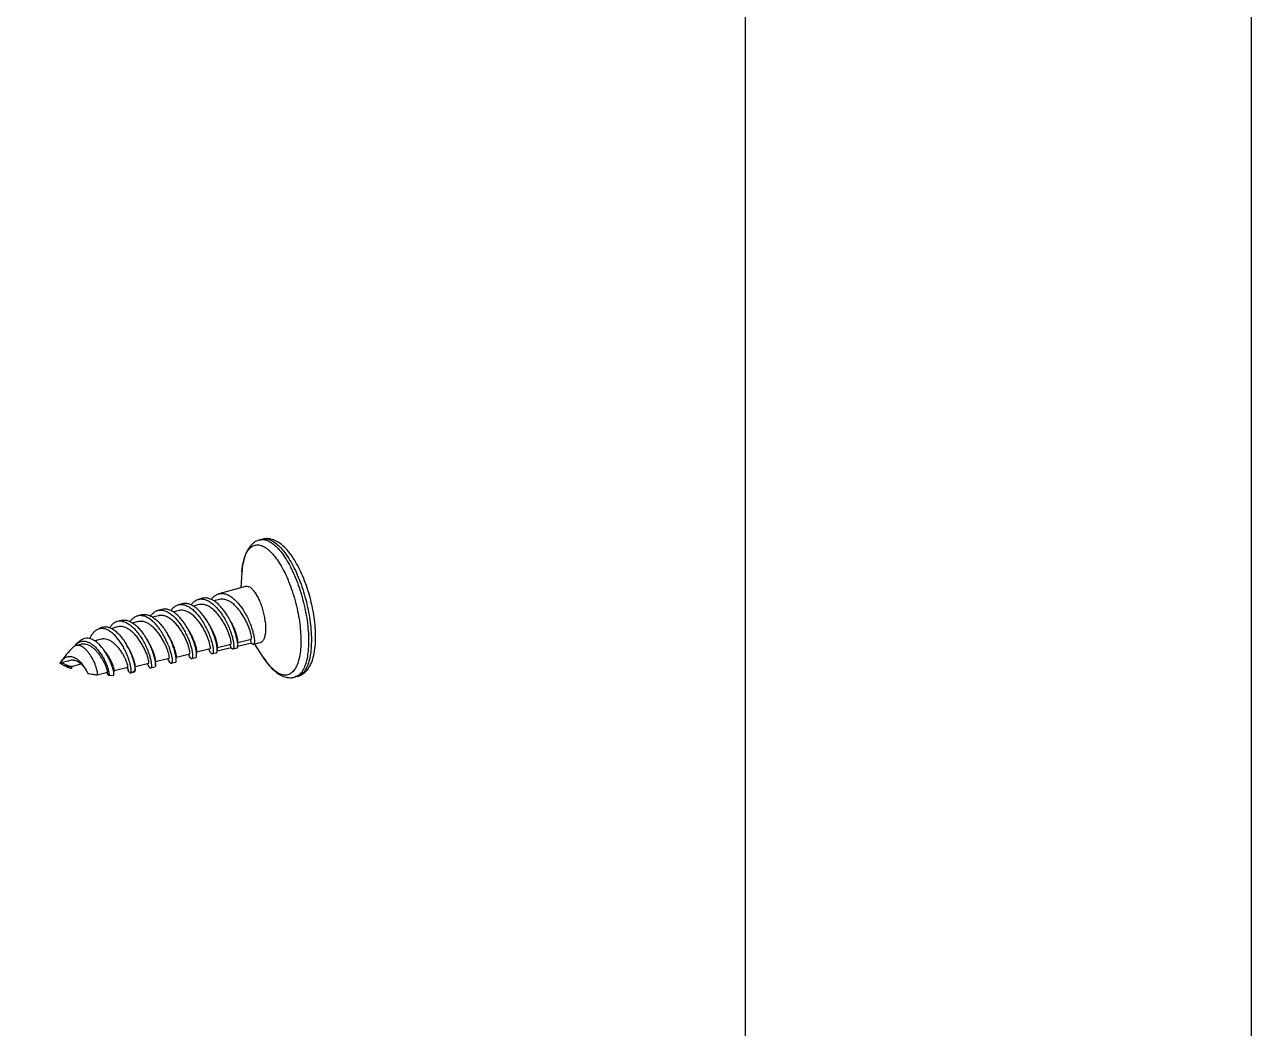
# Model space of a CAD drawing. Header units: millimetres. Extents: x 0 to 6709, y 0 to 2428.
# Drawn here: x 1384.76 to 1433.25, y 2094.15 to 2133.82 of the extents above; entities that cross this region are included whole.
import ezdxf

# ---------------------------------------------------------------- set-up
doc = ezdxf.new("R2010")
doc.units = ezdxf.units.MM
doc.layers.add('02___PRT_ALL_AXES', color=7, linetype='Continuous')

msp = doc.modelspace()

# ---------------------------------------------------------------- linework, layer by layer
at = {"color": 7, "linetype": 'Continuous'}
for p, q in [((1393.384135651666, 2112.443521157942), (1393.416769114463, 2112.608272324502)), ((1393.416769114463, 2112.608272324502), (1393.441948563721, 2112.703410874383)), ((1392.473547536343, 2111.099990890982), (1392.250116413483, 2111.043666520522)), ((1390.867468043399, 2110.662359134803), (1390.642674225784, 2110.605691247121)), ((1391.666599305181, 2110.896568694321), (1391.434656771862, 2110.838098696964)), ((1388.491299757903, 2110.243160521843), (1388.418923905703, 2110.228822407262)), ((1389.261392515402, 2110.224728420022), (1389.039877037679, 2110.16888696452)), ((1390.060519812245, 2110.45893694068), (1389.826609606965, 2110.399970916884)), ((1388.454444284247, 2110.021306223362), (1388.197922739879, 2109.956640147462)), ((1386.738122144119, 2109.253137254243), (1386.777209520865, 2109.300575406764)), ((1386.79989732156, 2109.278974451743), (1386.738313383264, 2109.254373756721)), ((1386.777209520865, 2109.300575406764), (1386.819354803601, 2109.342639899724)), ((1386.992006553804, 2109.327403516681), (1386.799897235201, 2109.278975008005)), ((1387.27324464766, 2109.417620275544), (1387.299168527739, 2109.406637262202)), ((1387.79895478242, 2109.530825710801), (1387.540698707622, 2109.465722378982)), ((1391.570359947242, 2109.027464830302), (1392.100166858161, 2109.161022945204)), ((1392.926358375707, 2109.186660831443), (1392.379552588443, 2109.059235409382)), ((1392.386916513258, 2109.187286164202), (1392.389501908141, 2109.230542983963)), ((1392.387721474822, 2109.200754150983), (1392.914828894065, 2109.333631756701)), ((1392.926358375707, 2109.186660831443), (1392.889495891644, 2109.326976494423)), ((1393.737112578421, 2109.375595731703), (1393.185525866001, 2109.247056181821)), ((1393.193676281504, 2109.387113379482), (1393.196450101199, 2109.433964604043)), ((1393.194686746845, 2109.404180642781), (1393.72177712268, 2109.537053950824)), ((1393.737112578421, 2109.375595731703), (1393.696444122799, 2109.530398691084)), ((1386.583854858045, 2108.691154111002), (1386.199793053138, 2108.594336628743)), ((1389.946382316362, 2108.650837000881), (1390.478560368081, 2108.784992853982)), ((1390.761845140603, 2108.801113919024), (1390.764903064382, 2108.84625789528)), ((1390.763398033103, 2108.824039184323), (1391.293218629538, 2108.95760075108)), ((1391.56856892974, 2109.000785577084), (1391.571851249822, 2109.049679502663)), ((1394.322033476144, 2108.640349744743), (1394.201236615883, 2108.817186711363)), ((1386.162842847641, 2108.578525151603), (1386.167397735664, 2108.585530540184)), ((1386.254013160602, 2108.533597100743), (1386.162842847641, 2108.578525151603)), ((1386.167398650063, 2108.585529940743), (1386.181403158503, 2108.606762798963)), ((1386.168801768917, 2108.582024367361), (1386.199793228401, 2108.594335930242)), ((1386.293533213642, 2108.511394937883), (1386.254013160602, 2108.533597100743)), ((1386.51230353302, 2108.666620098602), (1386.500638603344, 2108.661349077902)), ((1386.624105323639, 2108.455246866282), (1387.008385032599, 2108.552119281123)), ((1386.625670372583, 2108.394669682384), (1386.649601401683, 2108.442243082281)), ((1386.649601401683, 2108.442243082281), (1386.662682129901, 2108.464971629663)), ((1386.928652479337, 2108.618863460562), (1387.008385032599, 2108.552119281123)), ((1386.9770372035, 2108.621869799483), (1387.032456719282, 2108.558708036042)), ((1387.6374233732, 2108.125629130804), (1388.040423761, 2108.227220807223)), ((1388.016960488139, 2108.219558297784), (1388.024910769427, 2108.197790126944)), ((1388.024910769427, 2108.197790126944), (1388.054101724499, 2108.133801690023)), ((1388.054101724499, 2108.133801690023), (1388.03034073824, 2108.224581650704)), ((1388.31186946398, 2108.295649090482), (1388.847371989623, 2108.430643003883)), ((1388.884994108945, 2108.245744128062), (1388.837288969402, 2108.428003847361)), ((1388.90521953966, 2108.219062042743), (1388.884994108945, 2108.245744128062)), ((1389.129635920903, 2108.313861375624), (1389.08583570878, 2108.257099731463)), ((1389.131768957022, 2108.317492343722), (1389.131614474225, 2108.312284988124)), ((1389.137019840602, 2108.415904305903), (1389.140618200183, 2108.463069080761)), ((1389.139423681359, 2108.447412180403), (1389.671612139465, 2108.581570657321)), ((1389.943702489365, 2108.615408796404), (1389.947566380544, 2108.666490698302)), ((1394.417163735461, 2108.519008079882), (1394.322033476144, 2108.640349744743)), ((1394.463615953968, 2108.465248111201), (1394.417163735461, 2108.519008079882)), ((1387.63492325628, 2108.125462720163), (1387.637422969341, 2108.125629168904)), ((1387.636789935301, 2108.126784470123), (1387.645770293262, 2108.136656840523)), ((1395.597754622942, 2108.073358237123), (1395.544372121121, 2108.055961568842))]:
    msp.add_line(p, q, dxfattribs=at)
for points in [[(1433.250767587888, 1810.871866715707), (1433.250767587888, 2230.871866715711), (839.2507675878878, 2230.871866715707), (839.2507675878878, 1810.871866715707)], [(859.2507675878878, 1830.871866715707), (1413.250767587888, 1830.871866715707), (1413.250767587888, 2210.871866715707), (859.2507675878878, 2210.871866715707)]]:
    msp.add_lwpolyline(points, close=True)
for points in [[(1392.383189954804, 2109.091016615823), (1392.384448166662, 2109.131992718783), (1392.386916513258, 2109.187286164202)], [(1393.189905905501, 2109.284634702044), (1393.191155682021, 2109.328638843144), (1393.193676281504, 2109.387113379482)], [(1386.699985428424, 2108.704711109542), (1386.757247251926, 2108.698472508861), (1386.843187234984, 2108.669468345384), (1386.928652479337, 2108.618863460562)], [(1390.757331471703, 2108.701288799903), (1390.758885263365, 2108.743667849003), (1390.761845140603, 2108.801113919024)], [(1391.563983419482, 2108.894566485484), (1391.565539418401, 2108.940051812344), (1391.56856892974, 2109.000785577084)], [(1387.010598896597, 2108.550266051403), (1387.085701789323, 2108.469069409122), (1387.150091838341, 2108.38335089374), (1387.201004032687, 2108.302217299344), (1387.237166487664, 2108.234419271363), (1387.247221364678, 2108.213358233981)], [(1388.295082207742, 2108.141674320963), (1388.298689711324, 2108.181761429001), (1388.306271103321, 2108.25204798388), (1388.31186946398, 2108.295649090482)], [(1389.131838342198, 2108.31748935922), (1389.133501714541, 2108.356158903423), (1389.137019840602, 2108.415904305903)], [(1389.938194059943, 2108.505197132143), (1389.940095224543, 2108.552261104564), (1389.943702489365, 2108.615408796404)]]:
    msp.add_lwpolyline(points, dxfattribs=at)
for points, start_tangent, end_tangent in [([(1394.066211120125, 2113.458469379502), (1393.894134697702, 2113.388478142804), (1393.734042879203, 2113.263838087283), (1393.590980086841, 2113.075678453441), (1393.474564259219, 2112.819387188021), (1393.395961310003, 2112.515262746743), (1393.353769517323, 2112.178994910264)], (-0.9696641724926085, -0.2444409797563106), (-0.07238761018899496, -0.9973765757682133)), ([(1393.441948563721, 2112.703410874383), (1393.514718606146, 2112.899785482903), (1393.622298467178, 2113.077764598624), (1393.751848662747, 2113.196798409323), (1393.900175676224, 2113.253953928741), (1394.063630348044, 2113.247826285422), (1394.238187001721, 2113.178565910863), (1394.419547319727, 2113.047878450623), (1394.603245928703, 2112.858981711322), (1394.784759792239, 2112.616526542182), (1394.959621065582, 2112.326479733403), (1395.123520194227, 2111.995989604442), (1395.272423391465, 2111.633191015842), (1395.402663791386, 2111.247018491262), (1395.511034872581, 2110.846980071123), (1395.594868514921, 2110.442924493662), (1395.652100097186, 2110.044802186023)], (0.2812821232520595, 0.9596251180220395), (0.1100903160707503, -0.9939215876051001)), ([(1394.066225313641, 2113.458412516522), (1394.197213377798, 2113.470000824564), (1394.368762864522, 2113.428822631582), (1394.548842537379, 2113.327657022382), (1394.733430336864, 2113.168763644462), (1394.918402252924, 2112.955692556763), (1395.099628690064, 2112.693200033742), (1395.273059194102, 2112.387152022522), (1395.434818560703, 2112.044387686463), (1395.58129476254, 2111.672561432402), (1395.70921528902, 2111.279980696103), (1395.8157231202, 2110.875413816644), (1395.898439193022, 2110.467897258042), (1395.955515489842, 2110.066535175321)], (0.9703061031194605, 0.2418802725505472), (0.1100903161592389, -0.9939215875952988)), ([(1396.233904475864, 2110.199639222043), (1396.178178981523, 2110.588749688422), (1396.097385226423, 2110.981173038703), (1395.993284532918, 2111.369517481724), (1395.867783061798, 2111.746465401944), (1395.722812998678, 2112.10501512172), (1395.560224410985, 2112.438424747003), (1395.38127511686, 2112.740646697803), (1395.186324122465, 2113.005637338762), (1394.976080933602, 2113.224890776302), (1394.759178040005, 2113.383874778883), (1394.551408440298, 2113.474780807383), (1394.356897838721, 2113.506059065881), (1394.175516801946, 2113.486024061502)], (-0.1100903160061251, 0.9939215876122581), (-0.9696641725803097, -0.2444409794084114)), ([(1394.175530980219, 2113.485967188362), (1394.306518655767, 2113.497555531962), (1394.478068213606, 2113.456377448203), (1394.65814843002, 2113.355211557062), (1394.842736605418, 2113.196317739723), (1395.027709153941, 2112.983245661422), (1395.208934125507, 2112.720755111981), (1395.382363649101, 2112.414709081964), (1395.54412326716, 2112.071944634141), (1395.690599631563, 2111.700118390241), (1395.818520693983, 2111.307536325525), (1395.925028807107, 2110.902968485943), (1396.007744882461, 2110.495451896863), (1396.064821174203, 2110.094089857324)], (0.9703061067583861, 0.2418802579529452), (0.1100903158908212, -0.9939215876250295)), ([(1393.353755148544, 2112.178995977063), (1393.375457337797, 2112.385867033981), (1393.384135651666, 2112.443521157942)], (0.07229941782959055, 0.9973829726747405), (0.1596159423715269, 0.9871791888714274)), ([(1391.346006090645, 2110.886957212402), (1391.378910403802, 2110.930119686403), (1391.486733558742, 2111.033421544822), (1391.61008346444, 2111.098270449924), (1391.635374000603, 2111.105978491401)], (0.577713551239351, 0.8162395804630024), (0.9652046008656315, 0.2614958478978529)), ([(1391.635374000603, 2111.105978491401), (1391.744047852337, 2111.121095306484), (1391.883766782966, 2111.102644561064), (1392.029569237102, 2111.043913817464), (1392.178344227841, 2110.945996319624), (1392.323644704318, 2110.814373715202), (1392.459971279519, 2110.657435832481), (1392.5878878944, 2110.477669646423), (1392.704774127482, 2110.280698671304), (1392.805781532779, 2110.077812686422), (1392.887866621337, 2109.880582816724)], (0.9652045997659232, 0.2614958519569747), (0.3534929481997422, -0.9354371895392305)), ([(1392.252211580739, 2111.046912282383), (1392.186529982364, 2111.085635755864), (1392.041369236367, 2111.144507695522), (1391.900662768983, 2111.163499186623), (1391.790862361204, 2111.148345775222)], (-0.8401636246069153, 0.5423330009204402), (-0.9651820036952042, -0.2615792418042972)), ([(1392.147816318365, 2111.102248001023), (1392.182747460081, 2111.148366760701), (1392.290682839842, 2111.252052001644), (1392.415030896964, 2111.317595182723), (1392.440477396741, 2111.325355271341)], (0.5735588087182123, 0.819164387007727), (0.9651875057629735, 0.2615589392833862)), ([(1392.440477396741, 2111.325355271341), (1392.551057571823, 2111.340555012341), (1392.692806340901, 2111.321193628663), (1392.839059210704, 2111.261495434621), (1392.98897489004, 2111.162007490342), (1393.136076155404, 2111.027732333441), (1393.274044556123, 2110.867616311283), (1393.402199628743, 2110.686094350223), (1393.519574961678, 2110.486820430762), (1393.621254997082, 2110.280940464063), (1393.703808847722, 2110.080695261302)], (0.9651875059077215, 0.2615589387492469), (0.3502367750601618, -0.9366611988309637)), ([(1393.721576808124, 2109.539937572183), (1393.727465203761, 2109.541355196983), (1393.734795600585, 2109.579101214964), (1393.728481038657, 2109.652964976303), (1393.706480798182, 2109.759047215244), (1393.667443555963, 2109.892051295183), (1393.610764804705, 2110.045517653223), (1393.536611506222, 2110.212108478283), (1393.445913016041, 2110.383930067581), (1393.340318746663, 2110.552878695902), (1393.222124494861, 2110.710994869381), (1393.094170727405, 2110.850810449543), (1392.959717298059, 2110.965673514202), (1392.822300186564, 2111.050036848143), (1392.685576489983, 2111.099697510823), (1392.553164486586, 2111.111977184002), (1392.473558714884, 2111.099946410503)], (0.9975959080931083, 0.06929938063133469), (-0.9698409512225195, -0.2437386496471139)), ([(1389.741633881562, 2110.450458593403), (1389.778115891402, 2110.497963001822), (1389.884716229384, 2110.598494111402), (1390.004839128576, 2110.660913933223), (1390.02922540188, 2110.668329623242)], (0.5772363933681594, 0.8165770913828772), (0.9651254427354056, 0.261787852630307)), ([(1390.02922540188, 2110.668329623242), (1390.136199229086, 2110.683358625443), (1390.27529861306, 2110.665258605763), (1390.418850444317, 2110.607796556604), (1390.56332363772, 2110.513595279423), (1390.704898884165, 2110.386902309543), (1390.840272949202, 2110.2329017514), (1390.966279743161, 2110.057778858063), (1391.080031115862, 2109.868555469682), (1391.178468899687, 2109.674106943161), (1391.260301474141, 2109.481417252344)], (0.9651254436230903, 0.2617878493577065), (0.3602493052904284, -0.9328560650163367)), ([(1390.644748549801, 2110.608889483043), (1390.574046257885, 2110.650452158361), (1390.431465120638, 2110.707511759761), (1390.293376763338, 2110.725771669902), (1390.184818837204, 2110.710726058642)], (-0.8389861533887976, 0.544152767540393), (-0.9651700221733455, -0.2616234475308049)), ([(1390.542308071419, 2110.664088976402), (1390.581160965523, 2110.715250641924), (1390.687660241981, 2110.816399967181), (1390.810084551363, 2110.880339524343), (1390.834433895603, 2110.887735600481)], (0.5709521478339853, 0.8209833401986664), (0.9651755457846771, 0.2616030692083915)), ([(1390.834433895603, 2110.887735600481), (1390.943775752103, 2110.902826718382), (1391.08290612916, 2110.884195038601), (1391.22658021316, 2110.826306592024), (1391.373709360103, 2110.729795972244), (1391.517983709602, 2110.599602915381), (1391.653268828917, 2110.444458712083), (1391.779181208543, 2110.268355952781), (1391.894587114382, 2110.075118112183), (1391.994713627357, 2109.875567571484), (1392.07624369798, 2109.681529696922)], (0.9651755453247507, 0.261603070905275), (0.3568175549061421, -0.9341740911151425)), ([(1392.100079616781, 2109.164026909222), (1392.104934641358, 2109.164950283042), (1392.110183338003, 2109.200815372602), (1392.102264156487, 2109.271552960361), (1392.079206465745, 2109.373400341121), (1392.039705140125, 2109.501245869022), (1391.983175938987, 2109.648855324882), (1391.909779293799, 2109.809146739122), (1391.820411502007, 2109.974501584942), (1391.71666385326, 2110.137098620684), (1391.600751476502, 2110.289255809383), (1391.475415156181, 2110.423765311763), (1391.34380041306, 2110.534206990802), (1391.209319224066, 2110.615226767803), (1391.07550043658, 2110.662767757301), (1390.9458354381, 2110.674244226602), (1390.867478292299, 2110.662318352563)], (0.9995785409496798, 0.0290299926439806), (-0.9698342103332709, -0.2437654702111043)), ([(1391.436484807318, 2110.841066460902), (1391.386102223305, 2110.869927734142), (1391.242282985922, 2110.927782078683), (1391.102853617843, 2110.946316466301), (1390.994022776323, 2110.931219961063)], (-0.851437736557354, 0.5244556995267474), (-0.9651752350875015, -0.2616042155122628)), ([(1392.026020110346, 2110.169761229983), (1391.940127523683, 2110.310377644204), (1391.813938644745, 2110.487000034163), (1391.678182916761, 2110.642752216943), (1391.533511214738, 2110.773296494841), (1391.436484807318, 2110.841066460902)], (-0.4968392262994621, 0.8678426027858691), (-0.8514377376421601, 0.524455697765598)), ([(1392.914550106203, 2109.336710465304), (1392.920813436316, 2109.338364622521), (1392.927869965266, 2109.377598305802), (1392.920893410761, 2109.453653848384), (1392.897800251465, 2109.562438919102), (1392.857231173339, 2109.698409917162), (1392.798610040905, 2109.854822804744), (1392.722167790942, 2110.024036941804), (1392.62893023294, 2110.197858232461), (1392.520670398664, 2110.367906170244), (1392.399827645686, 2110.525988353444), (1392.2693972055, 2110.664465709204), (1392.132795190164, 2110.776592172784), (1391.993705112743, 2110.856813701444), (1391.85591284578, 2110.901013366662), (1391.723137386167, 2110.906691734783), (1391.666612668125, 2110.896515770883)], (0.9959251038203497, 0.09018418697546651), (-0.9695805414457899, -0.2447724936541869)), ([(1392.831470025981, 2110.375808737621), (1392.745572854621, 2110.517353267844), (1392.618300995878, 2110.696675157104), (1392.481327823045, 2110.854830413562), (1392.335319506981, 2110.987429546383), (1392.252211580739, 2111.046912282383)], (-0.4945014869576048, 0.8691767825918488), (-0.840163624149316, 0.5423330016293377)), ([(1388.418923905703, 2110.228822407262), (1388.35374053594, 2110.203797920862), (1388.24446719594, 2110.130500612542), (1388.14846963584, 2110.023453252345), (1388.123758057127, 2109.987209235424)], (-0.9598751265793212, -0.2804277828146353), (-0.5411148812499171, -0.8409486817219516)), ([(1388.602795597902, 2110.240971331403), (1388.491299757903, 2110.243160521843)], (-0.9902740001480849, 0.139130890282176), (-0.994356098434359, -0.1060940597130657)), ([(1388.602795597902, 2110.240971331403), (1388.537669911546, 2110.254700722282), (1388.491543415019, 2110.249319724662)], (-0.9348121650874773, 0.3551425291407146), (-0.9655640470284832, -0.2601654686655729)), ([(1388.578739928462, 2110.273079435841), (1388.618218112142, 2110.281863164784), (1388.754612406281, 2110.283882975322), (1388.897223208181, 2110.245096278701), (1389.04002072548, 2110.169105935383)], (0.9645621796989379, 0.2638556451820468), (0.8360675711713802, -0.5486264817119105)), ([(1388.602795597902, 2110.240971331403), (1388.743782849584, 2110.201795969062), (1388.880388230422, 2110.129276995483)], (0.9902740003792765, -0.1391308886366528), (0.8384249583606966, -0.5450170540431412)), ([(1388.880388230422, 2110.129276995483), (1388.888464681122, 2110.123971778763), (1389.034234785818, 2110.009133755962), (1389.174364848464, 2109.864066758822), (1389.303763324746, 2109.697710373221), (1389.421596378381, 2109.515066511942), (1389.526731982181, 2109.32079518598), (1389.614689952062, 2109.126908913864), (1389.683436217923, 2108.943959800465), (1389.733834793778, 2108.776355957361), (1389.766098658643, 2108.629641211424), (1389.780109445959, 2108.513261421323), (1389.777655772946, 2108.432865397201), (1389.761096674747, 2108.390149178344), (1389.750505636739, 2108.386471801901)], (0.8384249596979969, -0.5450170519859102), (-0.9884139877397727, -0.1517820438667244)), ([(1389.22834867496, 2110.450106993901), (1389.206295142738, 2110.443467421201), (1389.087030115845, 2110.382449750503), (1388.981114152922, 2110.283949322662), (1388.936037496825, 2110.224862717443)], (-0.9651204753455356, -0.2618061650702816), (-0.5670518860325583, -0.8236820737073974)), ([(1389.04002072548, 2110.169105935383), (1389.042405950584, 2110.167535953762), (1389.186399482767, 2110.054794883843), (1389.325481942718, 2109.911889472423), (1389.456133253685, 2109.745046841921), (1389.575174791063, 2109.561448550243), (1389.584619026684, 2109.545400754043)], (0.8360675704597033, -0.5486264827964551), (0.5044241989187854, -0.863455978927207)), ([(1390.448678550778, 2109.282364132543), (1390.367352175462, 2109.471957870703), (1390.269592680861, 2109.663442905565), (1390.157235752924, 2109.849010654822), (1390.032676695462, 2110.021085601502), (1389.898758670186, 2110.172637716481), (1389.758673857644, 2110.297423217482), (1389.615872408418, 2110.390199435284), (1389.473906141686, 2110.446961841444), (1389.336271753507, 2110.465098594603), (1389.22834867496, 2110.450106993901)], (-0.3637553306682407, 0.9314945299949104), (-0.9651204756951621, -0.2618061637814208)), ([(1390.478607609542, 2108.788052019821), (1390.482421764982, 2108.788554160043), (1390.485585477219, 2108.822548262742), (1390.476057764501, 2108.890168800603), (1390.451938252163, 2108.987789230201), (1390.411968202565, 2109.110482553522), (1390.355583850005, 2109.252239610623), (1390.282939293744, 2109.406234082922), (1390.194897981384, 2109.565122507844), (1390.092993252505, 2109.721366117124), (1389.97935974088, 2109.867560406903), (1389.856638673142, 2109.996758012363), (1389.727861336085, 2110.102770833102), (1389.596315759701, 2110.180438252062), (1389.465402554424, 2110.225849824943), (1389.338486186463, 2110.236512833842), (1389.261401880381, 2110.224691158224)], (0.9998807922222512, -0.01544025080766115), (-0.9698270677248073, -0.2437938857073778)), ([(1389.387954611784, 2110.493555032483), (1389.466488815904, 2110.507252866402), (1389.60639664886, 2110.497065944941), (1389.751571220085, 2110.445856126104), (1389.828685896938, 2110.403328326982)], (0.9649724271929202, 0.2623513193361231), (0.8505036929878842, -0.5259690753399584)), ([(1389.828685896938, 2110.403328326982), (1389.898262371966, 2110.356155977843), (1390.042639929279, 2110.232054445501), (1390.180962393302, 2110.079034695664), (1390.309747492605, 2109.903725907343), (1390.402595300302, 2109.754556713684)], (0.8505036921305634, -0.5259690767262652), (0.501759012955843, -0.8650074525214094)), ([(1391.291976180926, 2108.959524415002), (1391.301240340706, 2108.970232971182), (1391.301953486343, 2109.019722846801), (1391.288380661064, 2109.103616948763), (1391.258734601486, 2109.217475979363), (1391.211949752201, 2109.355533993823), (1391.147728072161, 2109.510958966184), (1391.066550484962, 2109.676160324881), (1390.969653521018, 2109.843129589623), (1390.85897228696, 2110.003798851723), (1390.737052398728, 2110.150401024863), (1390.606934866222, 2110.275815795623), (1390.472019146722, 2110.373885848401), (1390.335910551783, 2110.439689366782), (1390.202258804858, 2110.469756675202), (1390.074595041902, 2110.462221556922), (1390.0605217274, 2110.458929368942)], (0.8400231242783281, 0.5425505973433965), (-0.9694553114044715, -0.2452680150155322)), ([(1391.208060367042, 2109.960545072341), (1391.122552608156, 2110.099621225483), (1390.997522926804, 2110.273523758044), (1390.8632313996, 2110.426708846642), (1390.720049181518, 2110.555225330783), (1390.644748549801, 2110.608889483043)], (-0.499284116641994, 0.8664383249077938), (-0.8389861546138353, 0.5441527656516042)), ([(1392.237975249047, 2109.721194877942), (1392.156230322363, 2109.916096004521), (1392.055825300924, 2110.116462832642), (1392.026020110346, 2110.169761229983)], (-0.3561480908865404, 0.934429525088903), (-0.4968392262259815, 0.8678426028279369)), ([(1392.390729192966, 2109.230618132404), (1392.389894693742, 2109.240981713403), (1392.383263934842, 2109.315896097483), (1392.360741081744, 2109.423275171524), (1392.320970767579, 2109.557704547064), (1392.263361766725, 2109.712588918523), (1392.188111302539, 2109.880445811661), (1392.096194516607, 2110.053237810504), (1392.044206439221, 2110.139370366202)], (-0.06111617356488361, 0.9981306594473427), (-0.5331555954376597, 0.8460172049394235)), ([(1393.045490522499, 2109.919240582942), (1392.963301248224, 2110.117082902523), (1392.862195029303, 2110.320485083981), (1392.831470025981, 2110.375808737621)], (-0.3528572902531948, 0.9356771519681202), (-0.4945014889098022, 0.8691767814811835)), ([(1393.19753440434, 2109.434027375062), (1393.196830113144, 2109.443486416343), (1393.190515553762, 2109.517350177683), (1393.168515310741, 2109.623432416623), (1393.129478068522, 2109.756436496562), (1393.072799317264, 2109.909902854602), (1392.998646018781, 2110.076493682203), (1392.907947528607, 2110.248315268964), (1392.851154446865, 2110.342792606041)], (-0.05779368212999579, 0.9983285482774982), (-0.5331678507430245, 0.8460094815863851)), ([(1395.544386286705, 2108.055904695702), (1395.723133122499, 2108.129792117143), (1395.888798526504, 2108.263203816281), (1396.035131408842, 2108.465745758162), (1396.150995426544, 2108.740303987302), (1396.225690766101, 2109.063095731863), (1396.26192750846, 2109.418704301823), (1396.263782973381, 2109.799763549861), (1396.233904475864, 2110.199639222043)], (0.9696641726000632, 0.2444409793300516), (-0.1100903162583596, 0.9939215875843196)), ([(1387.622750316443, 2109.904253323102), (1387.566158425559, 2109.868336166082), (1387.467011575341, 2109.772621836302), (1387.383119960048, 2109.646223254962), (1387.340567680397, 2109.557898270323)], (-0.8819173836265954, -0.4714039970738693), (-0.39338247688459, -0.9193749109477293)), ([(1388.007468345577, 2109.912098600782), (1387.933794987717, 2109.936631373661), (1387.802282438964, 2109.952217954122), (1387.678739030985, 2109.929107080861), (1387.622750316443, 2109.904253323102)], (-0.9265753234139896, 0.3761092527979879), (-0.881917384515771, -0.4714039954103716)), ([(1387.781746292583, 2109.984833278784), (1387.820629758122, 2110.001058041864), (1387.9432067088, 2110.023411207723), (1388.0740193123, 2110.006756524243), (1388.198497963518, 2109.957758131002)], (0.9011293454368643, 0.4335503463180816), (0.8892036768956859, -0.4575115528543434)), ([(1388.944661891562, 2108.198495474784), (1388.964043366644, 2108.215805953243), (1388.976051069317, 2108.273182775243), (1388.973035926765, 2108.366515728021), (1388.953181325882, 2108.491392933181), (1388.915365280098, 2108.642096726262), (1388.859211516364, 2108.811839348422), (1388.785096676025, 2108.993073116002), (1388.694140538408, 2109.177782751662), (1388.588167842043, 2109.357813359342), (1388.469624553598, 2109.525237428863), (1388.341464914063, 2109.672703224864), (1388.207028573839, 2109.793739012763), (1388.069910143482, 2109.883022880424), (1388.007468345577, 2109.912098600782)], (0.9382919460949094, 0.3458442191123451), (-0.9265753238539297, 0.3761092517141598)), ([(1388.198497963518, 2109.957758131002), (1388.209706478063, 2109.951873867942), (1388.346679630582, 2109.861171575381), (1388.481270628859, 2109.738599714863), (1388.609902243583, 2109.589479964843), (1388.729253363783, 2109.420258647202), (1388.780436692965, 2109.337281264261)], (0.8892036775826778, -0.4575115515191296), (0.509444315026761, -0.8605036257256063)), ([(1389.671609165127, 2108.581707509984), (1389.67223278084, 2108.581778259142), (1389.678915642764, 2108.605131016602), (1389.673328610502, 2108.663702537764), (1389.653324291861, 2108.754178706822), (1389.617404145263, 2108.871829777083), (1389.564783719639, 2109.010725059361), (1389.495425877658, 2109.164000617682), (1389.410040579803, 2109.324168011342), (1389.310051310642, 2109.483450072761), (1389.197529739906, 2109.634128783344), (1389.075101628144, 2109.768889595862), (1388.945828224003, 2109.881146887221), (1388.81306853016, 2109.965336058442), (1388.680328620381, 2110.017159312683), (1388.55110478688, 2110.033774268022), (1388.454449409963, 2110.021285804301)], (0.9997638602765261, 0.02173070834047898), (-0.9699162046648258, -0.2434390189114719)), ([(1390.402595300302, 2109.754556713684), (1390.425891629123, 2109.713648766541), (1390.526780063361, 2109.516944445702), (1390.610410101837, 2109.322029313562)], (0.5017590100814121, -0.8650074541887611), (0.3630491627897688, -0.9317699852418772)), ([(1390.768508881405, 2108.846179749644), (1390.764887301144, 2108.871921999404), (1390.754298772664, 2108.949021804563), (1390.728113607862, 2109.056714469541), (1390.685138682378, 2109.189573739002), (1390.62492452036, 2109.341076054741), (1390.547783328447, 2109.503891047883), (1390.454773395084, 2109.670206923023), (1390.420579798237, 2109.724969884363)], (0.02166730655344061, 0.9997652363563754), (-0.5403988767588535, 0.8414089695253846)), ([(1391.417925375304, 2109.520075021102), (1391.336759390828, 2109.711713080804), (1391.237206011066, 2109.908788127341), (1391.208060367042, 2109.960545072341)], (-0.359579206315449, 0.9331145665916655), (-0.4992841151197971, 0.8664383257849583)), ([(1391.573813430304, 2109.049784168441), (1391.572217850562, 2109.065200573981), (1391.564298671577, 2109.13593816174), (1391.541240980843, 2109.237785545041), (1391.501739652683, 2109.365631072942), (1391.445210454078, 2109.513240528802), (1391.371813806365, 2109.673531943043), (1391.282446017098, 2109.838886786323), (1391.22752939084, 2109.928393137663)], (-0.05326623942071269, 0.9985803461604756), (-0.5404431817775112, 0.841380512770649)), ([(1392.07624369798, 2109.681529696922), (1392.140126130545, 2109.496507915583), (1392.186104059919, 2109.325947017183), (1392.21300881434, 2109.180613375922), (1392.221779662943, 2109.068341560842), (1392.214590327561, 2108.991128476762), (1392.193077350524, 2108.952048306004), (1392.185203149865, 2108.950002625563)], (0.3568175541592374, -0.9341740914004305), (-0.9946366236242608, -0.1034310734031638)), ([(1392.383275931266, 2109.091014863221), (1392.383344747484, 2109.106459851382), (1392.374562733044, 2109.219721951504), (1392.347572527944, 2109.365783467863), (1392.301626427297, 2109.536488361404), (1392.237975249047, 2109.721194877942)], (0.02037801811449009, 0.9997923466289016), (-0.3561480913663274, 0.9344295249060371)), ([(1392.887866621337, 2109.880582816724), (1392.945604011585, 2109.713335749642), (1392.989092669844, 2109.5570656253), (1393.017500337178, 2109.418837499425), (1393.030993635062, 2109.305308577383), (1393.030974374242, 2109.219316366843), (1393.018793479119, 2109.162156471002), (1392.995668714598, 2109.136660235485), (1392.993979152323, 2109.136255308684)], (0.3534929487733679, -0.9354371893224629), (-0.9815845423253736, -0.1910282342165337)), ([(1393.189975023984, 2109.284633612382), (1393.190037866125, 2109.295125006183), (1393.18192336114, 2109.409550626962), (1393.155399360339, 2109.557560440162), (1393.109525977359, 2109.731099018663), (1393.045490522499, 2109.919240582942)], (0.01573947606657622, 0.9998761267742868), (-0.3528572894836084, 0.9356771522583422)), ([(1393.703808847722, 2110.080695261302), (1393.767998312944, 2109.890272109003), (1393.81380996376, 2109.714614157043), (1393.840052118541, 2109.564779046501), (1393.847686030118, 2109.448918008222), (1393.838929220104, 2109.369090265924), (1393.815436114937, 2109.328369966364), (1393.806761435817, 2109.325986003641)], (0.3502367736647293, -0.9366611993527442), (-0.9928208163147011, -0.1196111478592641)), ([(1395.652100097186, 2110.044802186023), (1395.681320417201, 2109.662416168982), (1395.681809981879, 2109.305181872023), (1395.653556865918, 2108.981896724843), (1395.597256488307, 2108.700518575384), (1395.514295597584, 2108.467978278461), (1395.406715736537, 2108.289999160204), (1395.277165540983, 2108.170965352043), (1395.128838527505, 2108.113809830082), (1394.965383855679, 2108.119937475944), (1394.790827202001, 2108.189197850503), (1394.609466884003, 2108.319885308201), (1394.463615953968, 2108.465248111201)], (0.1100903159914366, -0.993921587613885), (-0.6664022005227228, 0.7455924537832131)), ([(1395.955515489842, 2110.066535175321), (1395.985677024642, 2109.680293318901), (1395.988250039563, 2109.317799746203), (1395.963177158543, 2108.987152685882), (1395.911018418564, 2108.695736878062), (1395.832938958267, 2108.450062500222), (1395.730682797521, 2108.255617316343), (1395.606532362561, 2108.116743702803), (1395.536954907105, 2108.069187445362)], (0.1100903159315279, -0.9939215876205207), (-0.8723789222910279, -0.4888302526873155)), ([(1396.064821174203, 2110.094089857324), (1396.094982706463, 2109.707848056783), (1396.097555723923, 2109.345354425663), (1396.072482738762, 2109.014706524602), (1396.020323780338, 2108.723290236723), (1395.942244020321, 2108.477615668382), (1395.839987636065, 2108.283170756282), (1395.71583879876, 2108.144299004562), (1395.597754622942, 2108.073358237123)], (0.1100903158057137, -0.9939215876344564), (-0.9265921205411238, -0.3760678690756546)), ([(1386.738313383264, 2109.254373756721), (1386.719978080838, 2109.243199133403), (1386.67349835668, 2109.205002115563)], (-0.8737483617893702, -0.4863782481468429), (-0.7095628249224409, -0.7046421769154082)), ([(1387.495176822545, 2108.673143329142), (1387.425780530038, 2108.804917495363), (1387.345417541162, 2108.932118340781), (1387.258152485819, 2109.045684867524), (1387.165981727821, 2109.141433012321), (1387.069291801819, 2109.216680235462), (1386.97253907686, 2109.265790469983), (1386.880825120077, 2109.285997846382), (1386.79989732156, 2109.278974451743)], (-0.4333805246162764, 0.901211030160706), (-0.9697560241742037, -0.2440763273606049)), ([(1386.819354803601, 2109.342639899724), (1386.841680717802, 2109.361552673681), (1386.937362781968, 2109.420335017381), (1387.041713248904, 2109.450206946462), (1387.154065472767, 2109.449794912742), (1387.267695608718, 2109.419791211003)], (0.7444407700090022, 0.667688505179177), (0.9330726698762155, -0.3596879101805776)), ([(1387.541970465297, 2109.467661013663), (1387.446179960921, 2109.521503184364), (1387.324737638404, 2109.563091884522), (1387.208166063066, 2109.572249570043), (1387.09737169232, 2109.548347392803), (1386.996517926543, 2109.492248947723), (1386.984149178099, 2109.482643168103)], (-0.8361406696178835, 0.5485150687182236), (-0.7793620663912213, -0.6265738340135228)), ([(1388.039581885621, 2108.228056213222), (1388.043961025958, 2108.239781389164), (1388.03783784796, 2108.283103842523), (1388.018766290983, 2108.353580178582), (1387.985850400504, 2108.446374763122), (1387.938850171924, 2108.555856621882), (1387.878167278302, 2108.675887364803), (1387.804801476342, 2108.800122780543), (1387.720280601441, 2108.922313473424), (1387.626568261557, 2109.036590372123), (1387.525954325125, 2109.137722036761), (1387.420933940806, 2109.221332311503), (1387.314081251281, 2109.284069193902), (1387.20792407726, 2109.323718284022), (1387.104825573786, 2109.33925707946), (1387.006878434136, 2109.330849374663), (1386.992007468203, 2109.327399899721)], (0.7043737415478901, 0.7098292979426998), (-0.9695632370459495, -0.2448410287696489)), ([(1387.299168527739, 2109.406637262202), (1387.394307644043, 2109.354613850881), (1387.51223437796, 2109.265095190704), (1387.625478520278, 2109.152610721741), (1387.73252571792, 2109.020511133263), (1387.829500799556, 2108.875830061181), (1387.912769794822, 2108.727755930104)], (0.9118142966264791, -0.4106028354353627), (0.45806476126495, -0.8889188233395018)), ([(1387.916573452445, 2109.082821953523), (1387.810486527198, 2109.221357206043), (1387.693332517157, 2109.346296031603), (1387.570720923426, 2109.448004588663), (1387.541970465297, 2109.467661013663)], (-0.5729927468277319, 0.8195604383343614), (-0.8361406687650932, 0.5485150700181928)), ([(1388.846748312944, 2108.431267534004), (1388.850877656981, 2108.445120909904), (1388.843511100722, 2108.492293632424), (1388.822217546667, 2108.567955132101), (1388.786092775119, 2108.666668353522), (1388.734977817667, 2108.782133527722), (1388.66943703942, 2108.907529413584), (1388.590701146599, 2109.035868189163), (1388.500579061163, 2109.160345788823), (1388.401344126281, 2109.274670147424), (1388.29560117292, 2109.373351458822), (1388.186141884604, 2109.451940844441), (1388.075796187086, 2109.507206946762), (1387.967287498848, 2109.537243368783), (1387.86309911946, 2109.541503657443), (1387.798958902307, 2109.530809350663)], (0.7075893477621056, 0.7066238850573889), (-0.9697583738025315, -0.2440669917048797)), ([(1388.780436692965, 2109.337281264261), (1388.836377233865, 2109.238256854742), (1388.928826457146, 2109.051372697142), (1389.004764331681, 2108.867744344561), (1389.063047672063, 2108.695400157882), (1389.10328705056, 2108.541871122801), (1389.119265184718, 2108.459287876743)], (0.5094443146978753, -0.8605036259203167), (0.1614522302422134, -0.9868805284074742)), ([(1389.142342529982, 2108.462462368743), (1389.138962079547, 2108.502899521804), (1389.124534589982, 2108.581709140662), (1389.094841306725, 2108.689259436102), (1389.048844497521, 2108.820132486522), (1388.986228313386, 2108.967894924042), (1388.907410934824, 2109.125384322042), (1388.813524279825, 2109.285027058382), (1388.796918694543, 2109.310708785024)], (0.3319076788528315, 0.9433118745772925), (-0.5481912946150342, 0.8363529784177807)), ([(1389.584619026684, 2109.545400754043), (1389.679882752842, 2109.368962176262), (1389.768104100405, 2109.175822943542), (1389.838357995964, 2108.990265659082), (1389.889867666885, 2108.820253733422), (1389.922605958019, 2108.673138896844), (1389.937300157742, 2108.555355566243), (1389.937527538541, 2108.505223426222)], (0.5044241994909483, -0.8634559785929542), (-0.03941830158770735, -0.9992227967275069)), ([(1389.950300238424, 2108.666552483803), (1389.947619992324, 2108.686933464123), (1389.938092277059, 2108.754554001982), (1389.913972767268, 2108.852174434121), (1389.874002717663, 2108.974867757443), (1389.817618362564, 2109.116624812003), (1389.744973806302, 2109.270619284302), (1389.656932493943, 2109.429507709223), (1389.603869531742, 2109.514132868902)], (-0.02259439744941872, 0.9997447140164821), (-0.5482233681961909, 0.836331954766541)), ([(1390.448678550778, 2109.282364132543), (1390.512263628081, 2109.102727346781), (1390.558411323438, 2108.937257212901), (1390.585979619844, 2108.796415531162), (1390.595884123782, 2108.687773183043), (1390.590261605177, 2108.613153088443), (1390.570739957658, 2108.575735022563), (1390.563645280463, 2108.573987693064)], (0.3637553308543121, -0.9314945299222481), (-0.9960234483803104, -0.08909147140212179)), ([(1390.757427544662, 2108.701285850962), (1390.757439650298, 2108.726097828261), (1390.747486419002, 2108.835765592163), (1390.719835100159, 2108.977228054981), (1390.673757935519, 2109.142701318142), (1390.610410101837, 2109.322029313562)], (0.03068727005125779, 0.9995290348243023), (-0.3630491614056878, 0.9317699857811621)), ([(1391.260301474141, 2109.481417252344), (1391.324391183401, 2109.29795038534), (1391.370051681357, 2109.131279662044), (1391.39710134786, 2108.989649904663), (1391.406666660203, 2108.878049386181), (1391.400250559238, 2108.801562546523), (1391.379856711284, 2108.763460390062), (1391.372266251479, 2108.761504658643)], (0.3602493048420129, -0.9328560651895053), (-0.994984852271608, -0.1000257154438119)), ([(1391.564105458865, 2108.894563561942), (1391.564133769703, 2108.914547936502), (1391.554882017824, 2109.025384590621), (1391.527694970342, 2109.168893615262), (1391.481654607765, 2109.337335224021), (1391.417925375304, 2109.520075021102)], (0.0239527486565324, 0.9997130917577288), (-0.359579206854662, 0.9331145663838777)), ([(1392.993979152323, 2109.136255308684), (1392.963856764001, 2109.145113883802), (1392.926358375707, 2109.186660831443)], (-0.9815845424857761, -0.191028233392318), (-0.5665846787498183, 0.8240035205058079)), ([(1393.150869371946, 2109.173911357324), (1393.159289438927, 2109.176198843223), (1393.181944107864, 2109.216326530304), (1393.189975023984, 2109.284633612382)], (0.9933106294394103, 0.1154729121598768), (0.0157394686915664, 0.9998761268903801)), ([(1393.806761435817, 2109.325986003641), (1393.780095713186, 2109.330775379383), (1393.737112578421, 2109.375595731703)], (-0.992820815722689, -0.1196111527732028), (-0.573501948639487, 0.8192041960993066)), ([(1386.181403158503, 2108.606762798963), (1386.202478249704, 2108.637440111243), (1386.250946245223, 2108.699887179644), (1386.308579741841, 2108.758398614562), (1386.373508872837, 2108.805600549622), (1386.447416449186, 2108.838705819962), (1386.530660842001, 2108.853706315742), (1386.553581568319, 2108.854136370763)], (0.5557398455389744, 0.8313562558135454), (0.9998979864930003, -0.0142834382150736)), ([(1386.553581568319, 2108.854136370763), (1386.619769533479, 2108.847188259184), (1386.710629166346, 2108.819104258962), (1386.803404601824, 2108.769665335743), (1386.894039429442, 2108.701645654661), (1386.9770372035, 2108.621869799483)], (0.9998979864994899, -0.01428343776077406), (0.6840985376622697, -0.7293896014945266)), ([(1386.699985425877, 2108.704710969843), (1386.636898244464, 2108.701144830162), (1386.583855053623, 2108.691153328682)], (-0.9999420837310251, 0.01076239674309801), (-0.9696931915964281, -0.2443258360704675)), ([(1387.645770293262, 2108.136656840523), (1387.649026189721, 2108.176420256043), (1387.641936153102, 2108.241153027262), (1387.623501879587, 2108.327557718561), (1387.593035389838, 2108.431495229763), (1387.549900007479, 2108.549190168362), (1387.495176822545, 2108.673143329142)], (0.4979156933973336, 0.8672254391267892), (-0.4333805248386476, 0.9012110300537706)), ([(1387.912769794822, 2108.727755930104), (1387.981598493841, 2108.582186180603), (1388.035839096565, 2108.443696866521), (1388.073742340546, 2108.321910978524), (1388.095485202824, 2108.224208753303), (1388.102828655241, 2108.152607486802), (1388.096864316141, 2108.111522242581), (1388.085694041301, 2108.105592823404)], (0.4580647627537288, -0.888918822572326), (-0.9733762251777862, -0.2292132724312528)), ([(1388.107261813757, 2108.757319828303), (1388.022144122684, 2108.916956316241), (1387.921751239899, 2109.075382994564), (1387.916573452445, 2109.082821953523)], (-0.4392955285934033, 0.8983426064469182), (-0.5729927435638325, 0.8195604406163051)), ([(1388.311448192284, 2108.301650803143), (1388.312933629999, 2108.308559041801), (1388.306180079884, 2108.353847041144), (1388.285979043323, 2108.426977240322), (1388.251429104801, 2108.522810569102), (1388.202329759262, 2108.635377936043), (1388.13916344414, 2108.758194675424), (1388.063045366763, 2108.884588778743), (1387.975644591601, 2109.008026449063), (1387.932659683925, 2109.061593967024)], (0.2767887255791298, 0.9609307994815659), (-0.6415695381043023, 0.7670648784663735)), ([(1388.297038853563, 2108.141756517904), (1388.295707911342, 2108.156913358303), (1388.289155049157, 2108.229852839044), (1388.267910484081, 2108.331525490661), (1388.230238476624, 2108.458954303622), (1388.176117799996, 2108.604109644502), (1388.107261813757, 2108.757319828303)], (-0.04195904027160379, 0.9991193316813993), (-0.4392955296689984, 0.8983426059209451)), ([(1390.563645280463, 2108.573987693064), (1390.540066059142, 2108.579170095703), (1390.50218708232, 2108.622617964103), (1390.459867768937, 2108.704785379141), (1390.432866187178, 2108.773300555802)], (-0.9960234484466681, -0.08909147066025805), (-0.3289560826382864, 0.944345220613348)), ([(1390.724775263001, 2108.611444323762), (1390.73228331758, 2108.613355531523), (1390.751804098961, 2108.65130062454), (1390.757427544662, 2108.701285850962)], (0.9956005360346382, 0.09369937378414643), (0.03068727313647913, 0.9995290347295807)), ([(1391.372266251479, 2108.761504658643), (1391.348472918327, 2108.766206597424), (1391.309128742499, 2108.809810924742), (1391.265172828383, 2108.893282053201), (1391.243808144159, 2108.944908922262)], (-0.9949848523755642, -0.1000257144097292), (-0.3517916550549903, 0.9360783254801228)), ([(1391.529312968117, 2108.797928060521), (1391.536931352684, 2108.799876098283), (1391.557607643563, 2108.838363245082), (1391.564105458865, 2108.894563561942)], (0.9951527008795843, 0.09834176087537201), (0.02395275781154394, 0.9997130915383782)), ([(1392.185203149865, 2108.950002625563), (1392.160054487942, 2108.954981071282), (1392.119590337222, 2108.999179824643), (1392.074582629417, 2109.083203926342), (1392.048018557581, 2109.147653302143)], (-0.9946366235682339, -0.1034310739419425), (-0.3455143186531487, 0.9384134779539618)), ([(1392.346332807285, 2108.987399076042), (1392.354542620678, 2108.989610727702), (1392.376103585944, 2109.029100028964), (1392.383275931266, 2109.091014863221)], (0.9938431915534237, 0.1107958058904069), (0.02037801204056766, 0.9997923467527017)), ([(1394.201241195502, 2108.817189838104), (1394.398289439961, 2108.540498532202), (1394.611930549386, 2108.309897494802), (1394.835775806541, 2108.139752389323), (1395.050515125602, 2108.042204418303), (1395.25011496262, 2108.008412098283), (1395.435080602345, 2108.028350011162)], (0.5365447708317095, -0.8438718557299731), (0.9696641725008934, 0.2444409797234454)), ([(1386.199793228401, 2108.594335930242), (1386.233984186177, 2108.598214053043), (1386.273733674878, 2108.592186320622), (1386.314417027601, 2108.575887084742), (1386.354153503884, 2108.551014221102), (1386.39103115428, 2108.520478612883)], (0.9697767943189297, 0.2439937892662445), (0.7351217116491985, -0.6779351510741664)), ([(1386.588100137838, 2108.379392458683), (1386.554728985387, 2108.399634521322), (1386.509104418264, 2108.435462166204), (1386.45428554898, 2108.478071834605), (1386.39103115428, 2108.520478612883)], (-0.956664893493188, 0.2911911426497508), (-0.8586333681056799, 0.5125902253998762)), ([(1386.624102951284, 2108.455256048383), (1386.622358072878, 2108.454825754603), (1386.586703269919, 2108.453125971362), (1386.545726613238, 2108.461690726903), (1386.499258072706, 2108.477798055623), (1386.447506896047, 2108.498429759344), (1386.39103115428, 2108.520478612883)], (-0.9682310656003127, -0.2500572006691331), (-0.9375038610549296, 0.3479748705109311)), ([(1386.625918906504, 2108.394559001881), (1386.613850066025, 2108.379702740001), (1386.589549271341, 2108.378972446821), (1386.588100137838, 2108.379392458683)], (-0.4069362810131454, -0.9134565469660779), (-0.9566648869336137, 0.2911911642002488)), ([(1387.032456719282, 2108.558708036042), (1387.055447392124, 2108.529926526422), (1387.123409394882, 2108.435321043804), (1387.178295589396, 2108.346572343982), (1387.218621465059, 2108.272254819263), (1387.245486930764, 2108.217092559764), (1387.246409527341, 2108.213175968662)], (0.6348190084714077, -0.7726608741766201), (0.219018587191705, -0.9757206867052423)), ([(1387.246409527341, 2108.213175968662), (1387.259767016507, 2108.186371772841), (1387.26274496838, 2108.184938935983), (1387.263293174039, 2108.184785880661)], (0.219018591806686, -0.9757206856693242), (0.9750056810352616, -0.2221799314721423)), ([(1388.811949393459, 2108.418279122081), (1388.844933396585, 2108.326941212303), (1388.884994108945, 2108.245744128062)], (0.3040471739740137, -0.9526569770900835), (0.5251295269595097, -0.8510223145812814)), ([(1388.90521953966, 2108.219062042743), (1388.939447708444, 2108.197322655182), (1388.944661891562, 2108.198495474784)], (0.6715418227379947, -0.7409666526327159), (0.9382919395935835, 0.3458442367507533)), ([(1389.08583570878, 2108.257099731463), (1389.031876606643, 2108.220068583783), (1389.005291696647, 2108.211353526283)], (-0.7167991743125338, -0.697279673950754), (-0.9743453778334671, -0.2250579585230404)), ([(1389.131684512185, 2108.312284215961), (1389.122487484603, 2108.255513222062), (1389.103175392158, 2108.234434559623)], (-0.01101000539875204, -0.9999393880536557), (-0.9317036239697017, -0.3632194337886188)), ([(1389.119265184718, 2108.459287876743), (1389.125829395621, 2108.413979239904), (1389.131768957022, 2108.317492343722)], (0.1614522303882236, -0.9868805283835871), (-0.02296160188210862, -0.9997363476632264)), ([(1389.750505636739, 2108.386471801901), (1389.732629180247, 2108.387787372043), (1389.695734014001, 2108.427070239883), (1389.654405138057, 2108.505671743842), (1389.62850770954, 2108.570525604482)], (-0.9884139876862644, -0.151782044215174), (-0.3322625802006842, 0.9431869262232085)), ([(1389.937527538541, 2108.505223426222), (1389.935401144519, 2108.472155773281), (1389.919020001262, 2108.427417666164), (1389.90744632108, 2108.422966923223)], (-0.0394183048829336, -0.9992227965975138), (-0.9837723093722761, -0.1794214126361145)), ([(1388.085694041301, 2108.105592823404), (1388.079550119118, 2108.105149197161), (1388.054101724499, 2108.133801690023)], (-0.9733762227223313, -0.2292132828585789), (-0.5295619152828792, 0.8482712879037748)), ([(1388.27901566888, 2108.111731591924), (1388.288994206205, 2108.116036815723), (1388.297038853563, 2108.141756517904)], (0.9827616343943442, 0.1848771753423269), (-0.04195901212197219, 0.9991193328635716)), ([(1395.536954907105, 2108.069187445362), (1395.463264465203, 2108.036547772263), (1395.435066426604, 2108.028406879223)], (-0.872378918567208, -0.4888302593329393), (-0.9703060904118844, -0.2418803235271612))]:
    msp.add_spline(points, degree=3, dxfattribs=dict(at, start_tangent=start_tangent, end_tangent=end_tangent))
at = {"layer": '02___PRT_ALL_AXES', "color": 7, "linetype": 'Continuous'}
for p, q in [((1394.175516801946, 2113.486024061502), (1394.066211120125, 2113.458469379502)), ((1393.353769517323, 2112.178994910264), (1393.308992116401, 2111.562039458884)), ((1393.499834894481, 2111.614041196382), (1392.440434803482, 2111.325370879644)), ((1391.790820222604, 2111.148360845042), (1391.635280292381, 2111.105978593005)), ((1390.184773391522, 2110.710737656282), (1390.029233463838, 2110.668355406782)), ((1390.993981244779, 2110.931234416201), (1390.834387974946, 2110.887747690884)), ((1388.578726562979, 2110.273114467522), (1388.491533709684, 2110.249355749482)), ((1389.387934416243, 2110.493611227443), (1389.228341146403, 2110.450124502122)), ((1387.781736930143, 2109.984852900281), (1387.622736658859, 2109.904278870421)), ((1386.984152990642, 2109.482638580861), (1386.819359434021, 2109.342635520761)), ((1393.151034283984, 2109.172623254743), (1392.993990447701, 2109.136206802303)), ((1394.062034300945, 2109.383872494423), (1393.806929957203, 2109.324717062822)), ((1394.201241195502, 2108.817189838104), (1393.869346273817, 2109.339190607663)), ((1391.529458672683, 2108.796600636202), (1391.3724148364, 2108.760184181223)), ((1392.346490714002, 2108.986059904222), (1392.185354345902, 2108.948694444283)), ((1386.181701974261, 2108.607302002862), (1386.167397837258, 2108.585530712902)), ((1388.944936018519, 2108.197752092983), (1389.005308115202, 2108.211282441844)), ((1389.103339493938, 2108.234014662061), (1389.005308115202, 2108.211282441844)), ((1389.907883061381, 2108.420578015122), (1389.750839227645, 2108.384161560141)), ((1390.72491510524, 2108.610037283142), (1390.5637787346, 2108.572671823202)), ((1388.086232158081, 2108.103310138104), (1388.279546437437, 2108.108909159164)), ((1395.544386286705, 2108.055904695702), (1395.435080602345, 2108.028350011162))]:
    msp.add_line(p, q, dxfattribs=at)
for points, start_tangent, end_tangent in [([(1394.278877740764, 2110.221732749102), (1394.245919287505, 2110.438785873543), (1394.195210323642, 2110.658181233583), (1394.128699570205, 2110.871487583703), (1394.048942993622, 2111.070507680963), (1393.959005599203, 2111.247593298342), (1393.862343628441, 2111.395939130683), (1393.762671744984, 2111.509844333403), (1393.663820286603, 2111.584931592422), (1393.569588056985, 2111.618315345822), (1393.499863083403, 2111.613934605282)], (-0.1100903163480974, 0.9939215875743801), (-0.9667644636666629, -0.2556686758117028)), ([(1394.278877740764, 2110.221732749102), (1394.292819112424, 2110.015363083101), (1394.287207640287, 2109.827607553103), (1394.26225897288, 2109.665681493922), (1394.218931868783, 2109.535807636321), (1394.158891371642, 2109.442976958384), (1394.084444797141, 2109.390756890101), (1394.062000036343, 2109.384024980782)], (0.1100903155045534, -0.993921587667814), (-0.9756729232321063, -0.2192312634450578)), ([(1386.673498166181, 2109.205001257043), (1386.624331089, 2109.155323672881), (1386.36432672712, 2108.859195177001), (1386.181701974261, 2108.607302002862)], (-0.7097232400407666, -0.7044806048047287), (-0.5521207172961594, -0.8337641834070196)), ([(1386.293097260744, 2108.510505445123), (1386.423777575963, 2108.448729688562), (1386.588135558138, 2108.379508544302)], (0.8955592849313071, -0.4449422065542064), (0.9304443024889709, -0.3664333499639633)), ([(1387.262613442102, 2108.181800285922), (1387.482846900539, 2108.144219639722), (1387.6349241402, 2108.125464152721)], (0.9807315053712286, -0.1953604729014652), (0.9945999486280636, -0.1037831498320099))]:
    msp.add_spline(points, degree=3, dxfattribs=dict(at, start_tangent=start_tangent, end_tangent=end_tangent))

doc.saveas('drawing.dxf')
